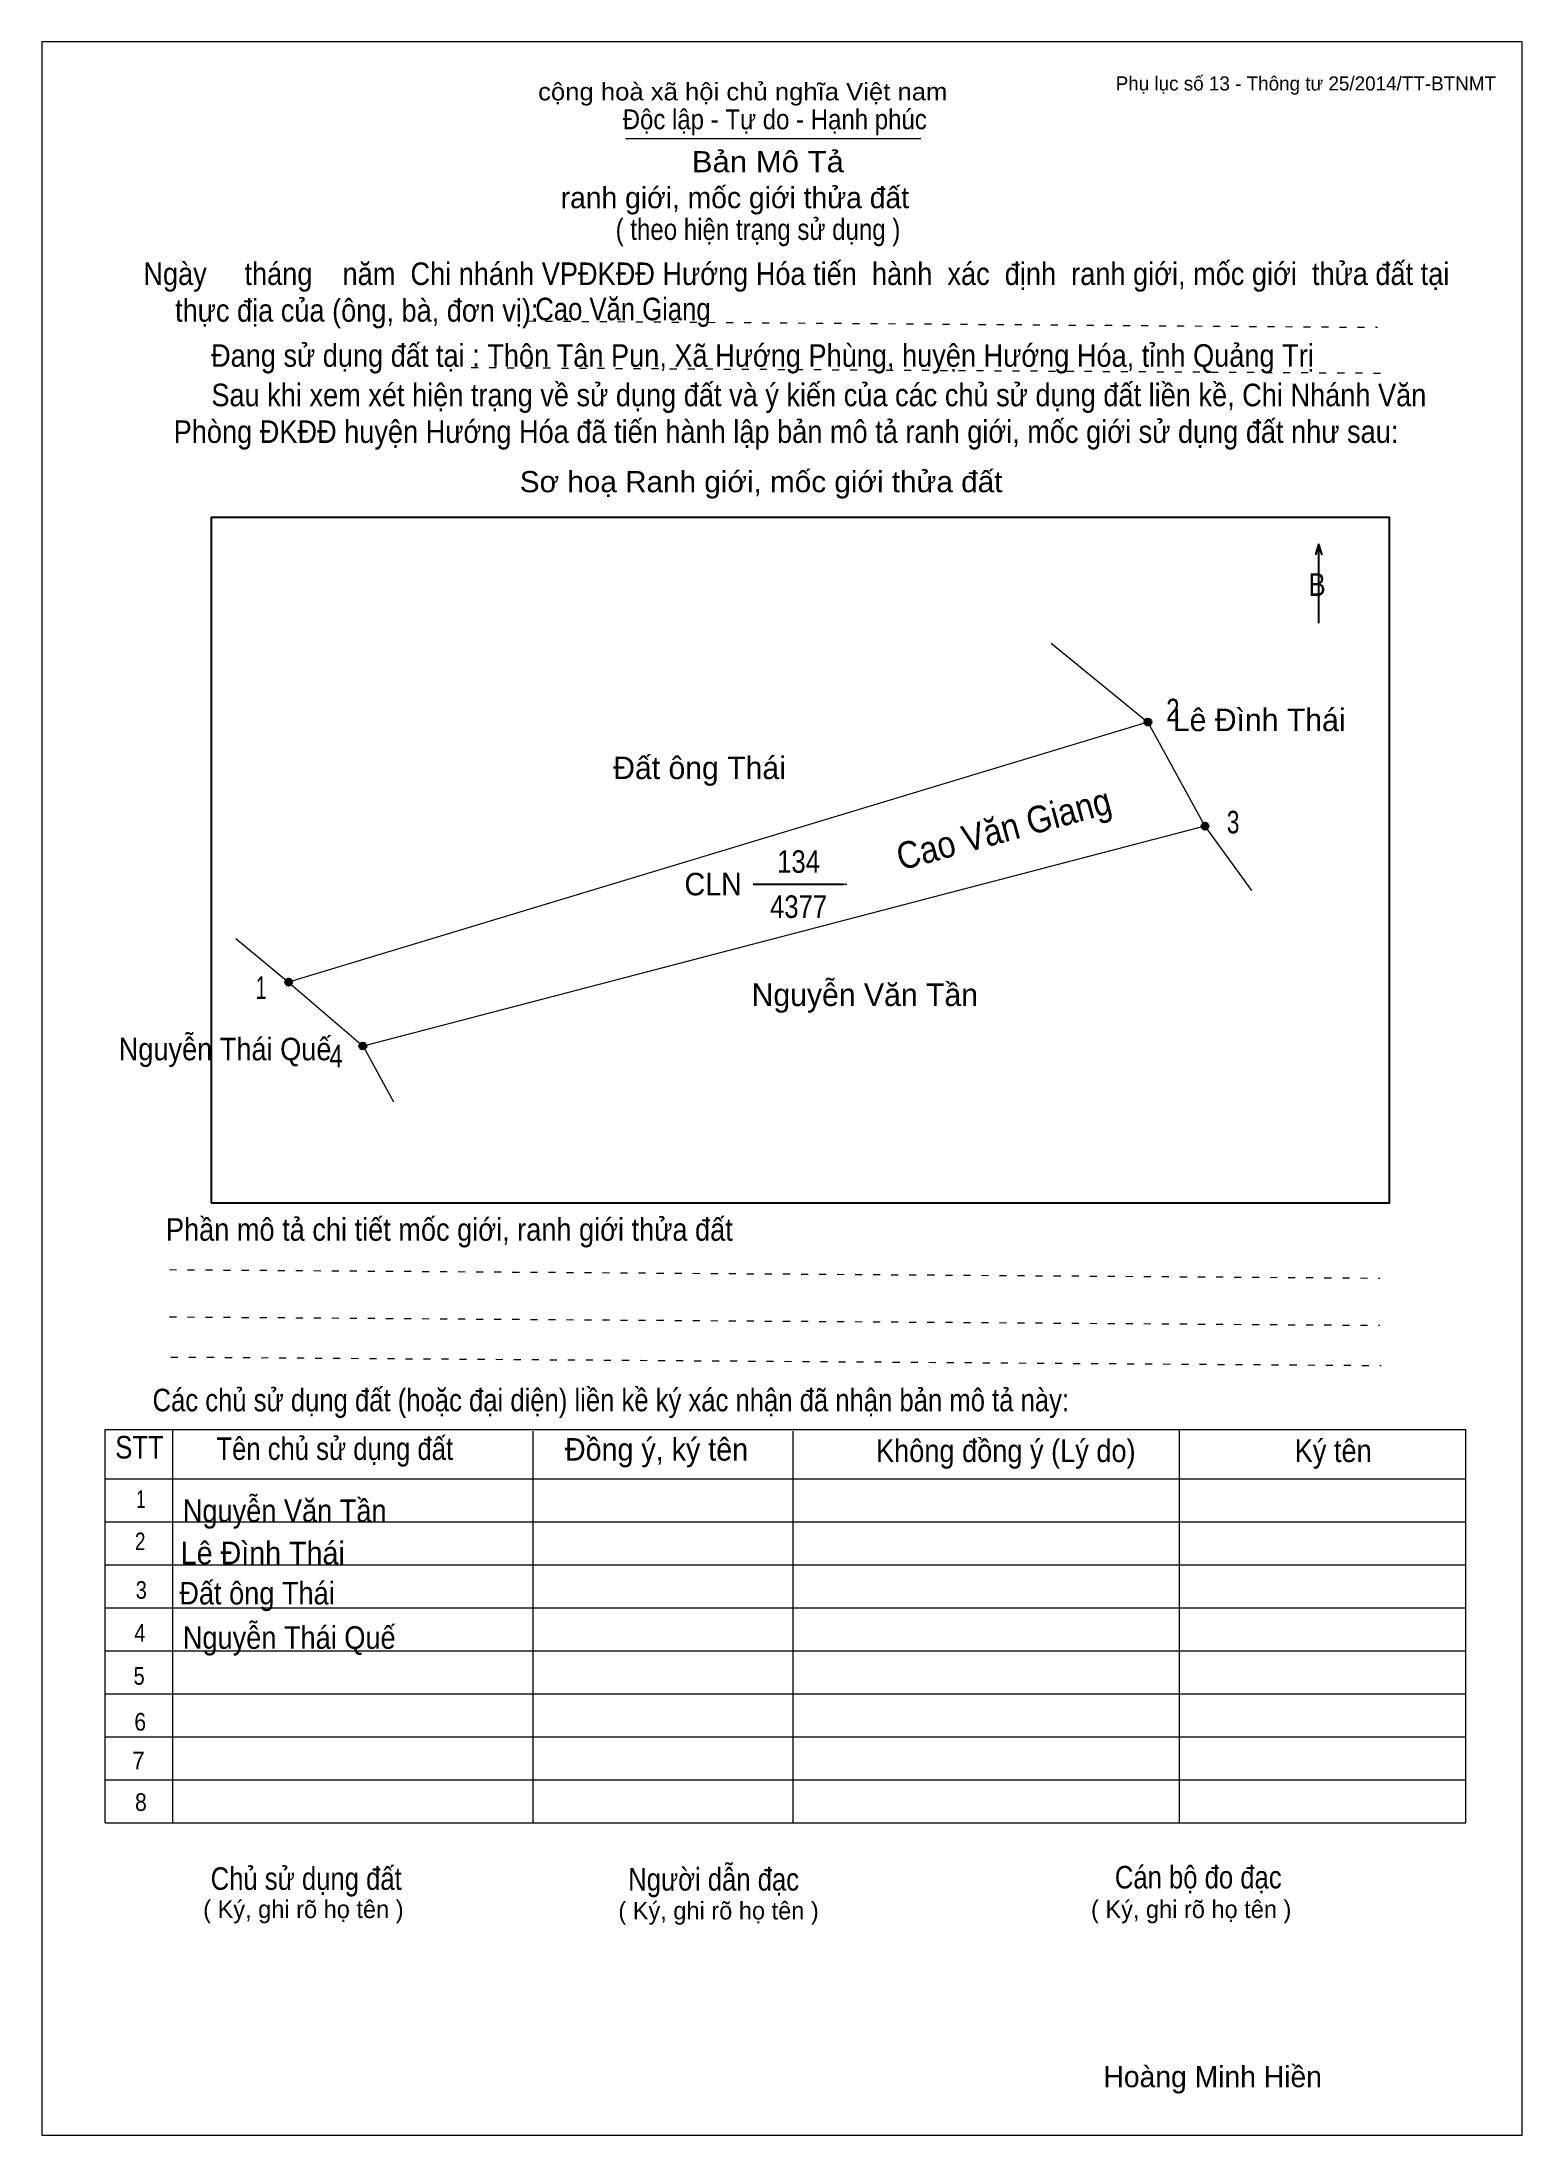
# Model space of a CAD drawing. Header units: centimetres. Extents: x 0 to 21, y 0 to 29.7.
import ezdxf
from ezdxf.enums import TextEntityAlignment as Align

# ---------------------------------------------------------------- set-up
doc = ezdxf.new("R2010")
doc.units = ezdxf.units.CM
doc.header["$LTSCALE"] = 0.13
doc.linetypes.add('DOTTED', pattern=[1.5, 0.3, -1.2])
for name, color, linetype, lineweight in [('1', 7, 'Continuous', 13), ('13', 7, 'Continuous', 13), ('32', 7, 'Continuous', 25), ('33', 7, 'Continuous', 25), ('6', 7, 'Continuous', 13), ('62', 7, 'Continuous', 13)]:
    doc.layers.add(name, color=color, linetype=linetype, lineweight=lineweight)
for name, color, linetype in [('2', 7, 'Continuous'), ('34', 7, 'Continuous'), ('63', 7, 'Continuous')]:
    doc.layers.add(name, color=color, linetype=linetype)

msp = doc.modelspace()

# ---------------------------------------------------------------- hatches: boundary and pattern name
at = {"layer": '32'}
for points in [[(15.741, 20.0487, 1), (15.641, 20.0487, 1)], [(16.5503, 18.572, 1), (16.4503, 18.572, 1)], [(3.5503, 16.3587, 1), (3.4503, 16.3587, 1)], [(4.6034, 15.4519, 1), (4.5034, 15.4519, 1)]]:
    msp.add_hatch(color=256, dxfattribs=at).paths.add_polyline_path(points)

# ---------------------------------------------------------------- linework, layer by layer
at = {"layer": '1'}
msp.add_lwpolyline([(21, 0), (21, 29.7), (0, 29.7), (0, 0)], close=True, dxfattribs=at)
at = {"layer": '13'}
msp.add_line((10.78, 17.75), (11.42, 17.75), dxfattribs=at)
at = {"layer": '32'}
for centre in [(15.691, 20.0487), (16.5003, 18.572), (3.5003, 16.3587), (4.5534, 15.4519)]:
    msp.add_circle(centre, 0.05, dxfattribs=at)
at = {"layer": '33'}
msp.add_line((10.09, 17.75), (11.37, 17.75), dxfattribs=at)
at = {"layer": '6'}
for p, q in [((14.32, 21.17), (15.69, 20.05)), ((15.69, 20.05), (3.5, 16.36)), ((15.69, 20.05), (16.5, 18.57)), ((16.5, 18.57), (4.56, 15.45)), ((16.5, 18.57), (17.16, 17.66))]:
    msp.add_line(p, q, dxfattribs=at)
msp.add_lwpolyline([(2.75, 16.98), (3.5, 16.36), (4.56, 15.45), (4.99, 14.66)], dxfattribs=at)
at = {"layer": '62'}
for p, q in [((8.28, 28.33), (12.47, 28.33)), ((0.9, 10.01), (20.2, 10.01)), ((0.9, 4.43), (0.9, 10.01)), ((1.86, 4.43), (1.86, 10.01)), ((6.97, 4.43), (6.97, 9.99)), ((10.66, 4.43), (10.66, 9.99)), ((16.14, 4.43), (16.14, 10.01)), ((20.2, 4.43), (20.2, 10.01)), ((0.9, 9.31), (20.2, 9.31)), ((0.9, 8.7), (20.2, 8.7)), ((0.9, 8.09), (20.2, 8.09)), ((0.9, 7.48), (20.2, 7.48)), ((0.9, 6.87), (20.2, 6.87)), ((0.9, 6.26), (20.2, 6.26)), ((0.9, 5.65), (20.2, 5.65)), ((0.9, 5.04), (20.2, 5.04)), ((0.9, 4.43), (20.2, 4.43))]:
    msp.add_line(p, q, dxfattribs=at)
at = {"layer": '62', "linetype": 'DOTTED'}
for p, q in [((6.89, 25.74), (18.95, 25.65)), ((6.09, 25.08), (19.04, 25)), ((1.81, 12.28), (18.98, 12.16)), ((1.81, 11.61), (18.98, 11.49)), ((1.83, 11.04), (19, 10.92))]:
    msp.add_line(p, q, dxfattribs=at)
at = {"layer": '62', "lineweight": 25}
for p, q in [((18.11, 22.58), (18.11, 21.45)), ((18.11, 22.57), (18.07, 22.42)), ((18.11, 22.57), (18.16, 22.42))]:
    msp.add_line(p, q, dxfattribs=at)
msp.add_lwpolyline([(2.4, 13.23), (19.12, 13.23), (19.12, 22.95), (2.4, 22.95)], close=True, dxfattribs=at)

# ---------------------------------------------------------------- texts
at = {"layer": '2', "width": 0.9}
msp.add_text('Cao Văn Giang', height=0.3799, rotation=15.255, dxfattribs=at).set_placement((13.695, 18.3532), align=Align.CENTER)
at = {"layer": '32'}
for s, width, p in [('2', 0.8, (16.045, 20.06)), ('3', 0.75, (16.9, 18.47)), ('1', 0.65, (3.11, 16.12)), ('4', 0.8, (4.175, 15.15))]:
    msp.add_text(s, height=0.32, dxfattribs=dict(at, width=width)).set_placement(p, align=Align.CENTER)
at = {"layer": '33'}
for s, p in [('Lê Đình Thái', (17.27, 19.92)), ('Đất ông Thái', (9.33, 19.24)), ('Nguyễn Văn Tần', (11.675, 16.02))]:
    msp.add_text(s, height=0.32, dxfattribs=at).set_placement(p, align=Align.CENTER)
at = {"layer": '33', "width": 0.85}
for s, p in [('134', (10.735, 17.91)), ('4377', (10.735, 17.27))]:
    msp.add_text(s, height=0.32, dxfattribs=at).set_placement(p, align=Align.CENTER)
at = {"layer": '33', "width": 0.95}
msp.add_text('CLN', height=0.32, dxfattribs=at).set_placement((9.93, 17.59), align=Align.RIGHT)
at = {"layer": '34'}
for s, width, p in [('Cao Văn Giang', 0.85, (7, 25.75)), ('Nguyễn Thái Quế', 0.9, (1.09, 15.25)), ('Nguyễn Văn Tần', 0.9, (2, 8.7)), ('Lê Đình Thái', 0.95, (1.97, 8.1)), ('Đất ông Thái', 0.9, (1.95, 7.53)), ('Nguyễn Thái Quế', 0.9, (2, 6.9))]:
    msp.add_text(s, height=0.32, dxfattribs=dict(at, width=width)).set_placement(p)
at = {"layer": '62'}
for s, height, width, p in [('cộng hoà xã hội chủ nghĩa Việt nam', 0.2474, 1.1, (7.04, 28.87)), ('Độc lập - Tự do - Hạnh phúc', 0.2828, 0.9, (8.24, 28.46)), ('Bản Mô Tả', 0.3, 1.1, (9.22, 27.85)), ('( theo hiện trạng sử dụng )', 0.3, 0.85, (8.14, 26.89)), ('Ngày     tháng    năm  Chi nhánh VPĐKĐĐ Hướng Hóa tiến  hành  xác  định  ranh giới, mốc giới  thửa đất tại ', 0.32, 0.9, (1.44, 26.25)), ('thực địa của (ông, bà, đơn vị): ', 0.32, 0.9, (1.89, 25.73)), ('Đang sử dụng đất tại : Thôn Tân Pun, Xã Hướng Phùng, huyện Hướng Hóa, tỉnh Quảng Trị', 0.32, 0.9, (2.4, 25.09)), ('     Sau khi xem xét hiện trạng về sử dụng đất và ý kiến của các chủ sử dụng đất liền kề, Chi Nhánh Văn ', 0.32, 0.9, (1.87, 24.53)), ('Phòng ĐKĐĐ huyện Hướng Hóa đã tiến hành lập bản mô tả ranh giới, mốc giới sử dụng đất như sau:', 0.32, 0.9, (1.87, 24.01)), ('Sơ hoạ Ranh giới, mốc giới thửa đất', 0.3, 1.05, (6.78, 23.31)), ('B', 0.32, 0.85, (17.97, 21.84)), ('Phần mô tả chi tiết mốc giới, ranh giới thửa đất ', 0.32, 0.9, (1.76, 12.69)), ('Các chủ sử dụng đất (hoặc đại diện) liền kề ký xác nhận đã nhận bản mô tả này:', 0.32, 0.85, (1.57, 10.27))]:
    msp.add_text(s, height=height, dxfattribs=dict(at, width=width)).set_placement(p)
msp.add_text('ranh giới, mốc giới thửa đất', height=0.3, dxfattribs=at).set_placement((7.36, 27.34))
for s, height, width, p in [('STT', 0.32, 0.85, (1.385, 9.6)), ('Tên chủ sử dụng đất', 0.32, 0.85, (4.155, 9.58)), ('Đồng ý, ký tên', 0.32, 0.95, (8.72, 9.57)), ('Không đồng ý (Lý do)', 0.32, 0.9, (13.675, 9.55)), ('Ký tên', 0.32, 0.9, (18.32, 9.55)), ('1', 0.25, 0.7, (1.405, 8.9)), ('2', 0.25, 0.8, (1.395, 8.3)), ('3', 0.25, 0.85, (1.41, 7.61)), ('4', 0.25, 0.85, (1.39, 7)), ('5', 0.25, 0.85, (1.38, 6.39)), ('6', 0.25, 0.9, (1.395, 5.74)), ('7', 0.25, 0.95, (1.37, 5.19)), ('8', 0.25, 0.9, (1.405, 4.6)), ('Người dẫn đạc', 0.32, 0.85, (9.53, 3.47)), ('Chủ sử dụng đất', 0.32, 0.85, (3.75, 3.48)), ('Cán bộ đo đạc', 0.32, 0.85, (16.405, 3.5))]:
    msp.add_text(s, height=height, dxfattribs=dict(at, width=width)).set_placement(p, align=Align.CENTER)
for p in [(3.71, 3.08), (9.6, 3.06), (16.305, 3.08)]:
    msp.add_text('( Ký, ghi rõ họ tên )', height=0.25, dxfattribs=at).set_placement(p, align=Align.CENTER)
at = {"layer": '63'}
msp.add_text('Phụ lục số 13 - Thông tư 25/2014/TT-BTNMT', height=0.2, dxfattribs=at).set_placement((20.63, 29.01), align=Align.RIGHT)
msp.add_text('Hoàng Minh Hiền', height=0.3, dxfattribs=at).set_placement((16.61, 0.68), align=Align.CENTER)

doc.saveas('drawing.dxf')
